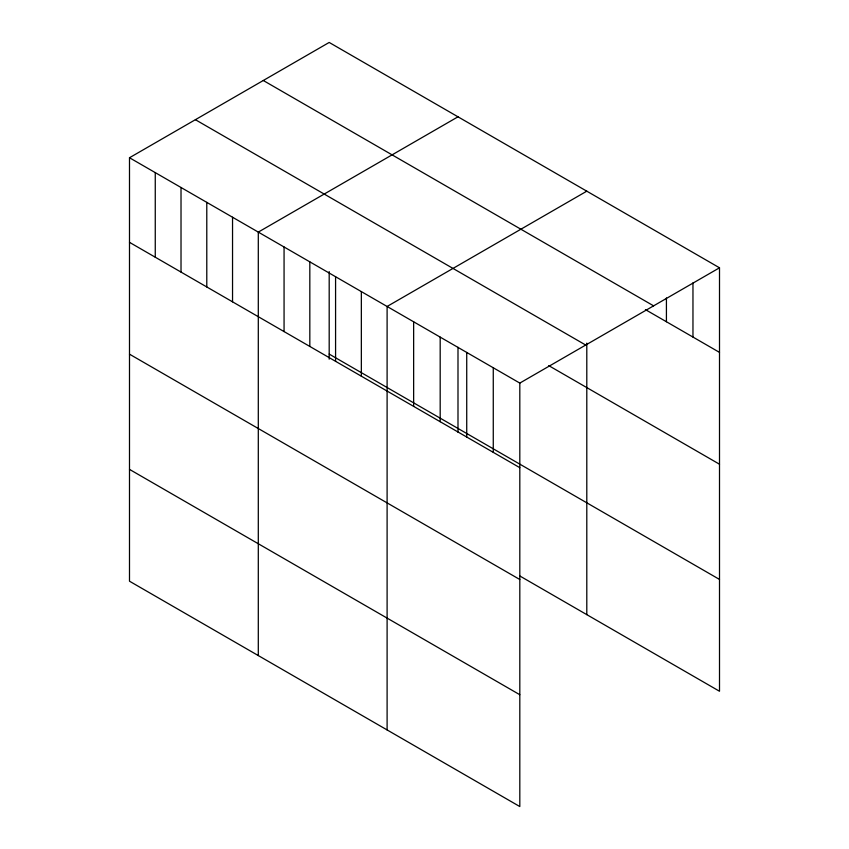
<?xml version="1.0" encoding="UTF-8"?>
<svg xmlns="http://www.w3.org/2000/svg" width="849" height="849" viewBox="0 0 849 849"><rect width="100%" height="100%" fill="white"/><g stroke="black" fill="none" stroke-linecap="round" stroke-linejoin="round"><path stroke-width="1.27" d="M129.494 157.744L519.811 383.09L519.811 806.55L129.494 581.204L129.494 157.744L329.189 42.45L719.506 267.796L719.506 691.256L519.599 575.845M457.993 116.812L258.298 232.106L258.298 655.566M586.797 191.174L387.102 306.468L387.102 729.928M519.811 383.09L719.506 267.796M263.296 80.496L653.603 305.842M645.41 309.609L719.506 352.388M195.397 119.698L585.704 345.044M548.719 365.611L719.506 464.223M329.189 354.086L719.506 579.432M129.494 242.336L519.811 467.682M129.494 354.171L519.811 579.506M129.494 469.38L519.811 694.726M692.964 282.876L692.964 337.064M666.423 297.957L666.423 321.75M586.797 343.123L586.797 614.644M493.269 367.766L493.269 452.358M466.727 352.441L466.727 437.033M457.993 347.283L457.993 432.268M440.185 337.117L440.185 421.709M413.643 321.792L413.643 406.395M361.345 291.6L361.345 376.192M335.578 276.721L335.578 361.324M329.189 271.606L329.189 359.169M309.821 261.853L309.821 346.445M284.065 246.974L284.065 331.577M232.541 217.227L232.541 301.83M206.785 202.359L206.785 286.962M181.017 187.491L181.017 272.083M155.261 172.612L155.261 257.215"/></g></svg>
